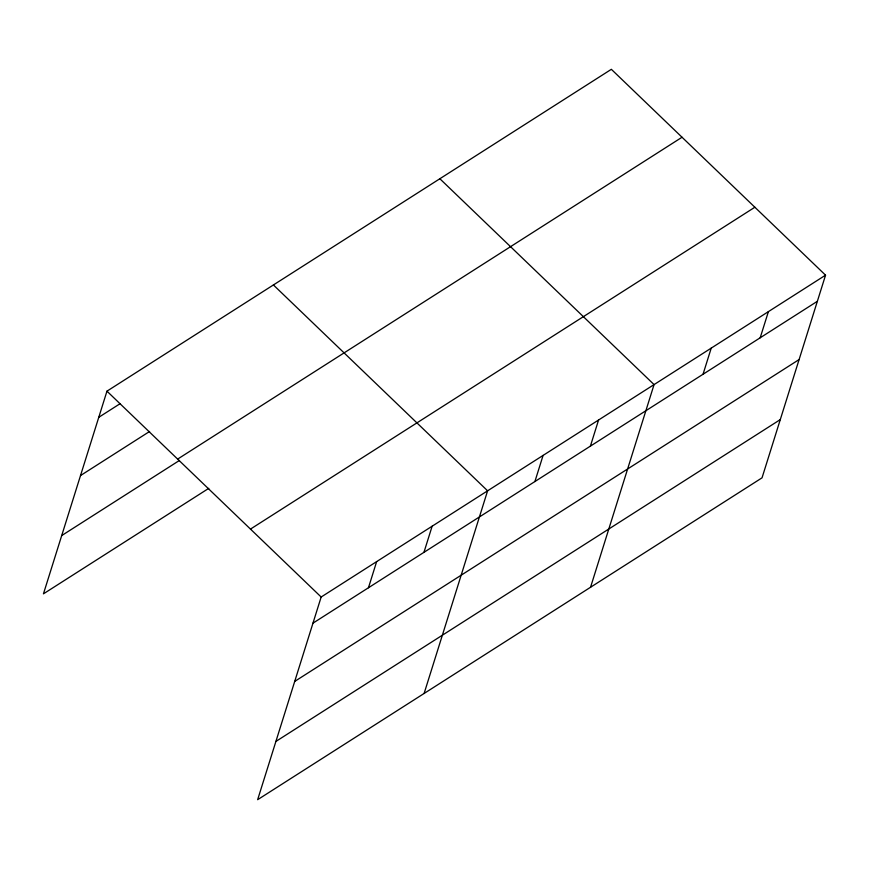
<?xml version="1.0" encoding="UTF-8"?>
<svg xmlns="http://www.w3.org/2000/svg" width="869" height="869" viewBox="0 0 869 869"><rect width="100%" height="100%" fill="white"/><g stroke="black" fill="none" stroke-linecap="round" stroke-linejoin="round"><path stroke-width="1.3" d="M825.55 275.169L321.161 597.025L257.648 799.686L762.037 477.831L825.55 275.169L611.352 69.314L106.963 391.169L43.45 593.831L208.766 488.345M368.456 587.759L376.646 561.613M423.942 552.358L432.132 526.212M424.105 693.473L487.607 490.811L273.409 284.956M534.902 481.545L543.092 455.41M590.388 446.145L598.578 419.999M590.551 587.259L654.064 384.598L439.855 178.742M703.032 374.267L711.222 348.121M760.19 337.78L768.392 311.645M98.773 417.305L120.28 403.574M80.513 475.56L149.587 431.48M177.645 459.093L682.035 137.248M61.71 535.576L179.459 460.44M250.478 529.091L754.868 207.235M312.97 623.16L817.36 301.304M294.721 681.415L799.1 359.56M275.907 741.431L780.297 419.586M106.963 391.169L321.161 597.025"/></g></svg>
